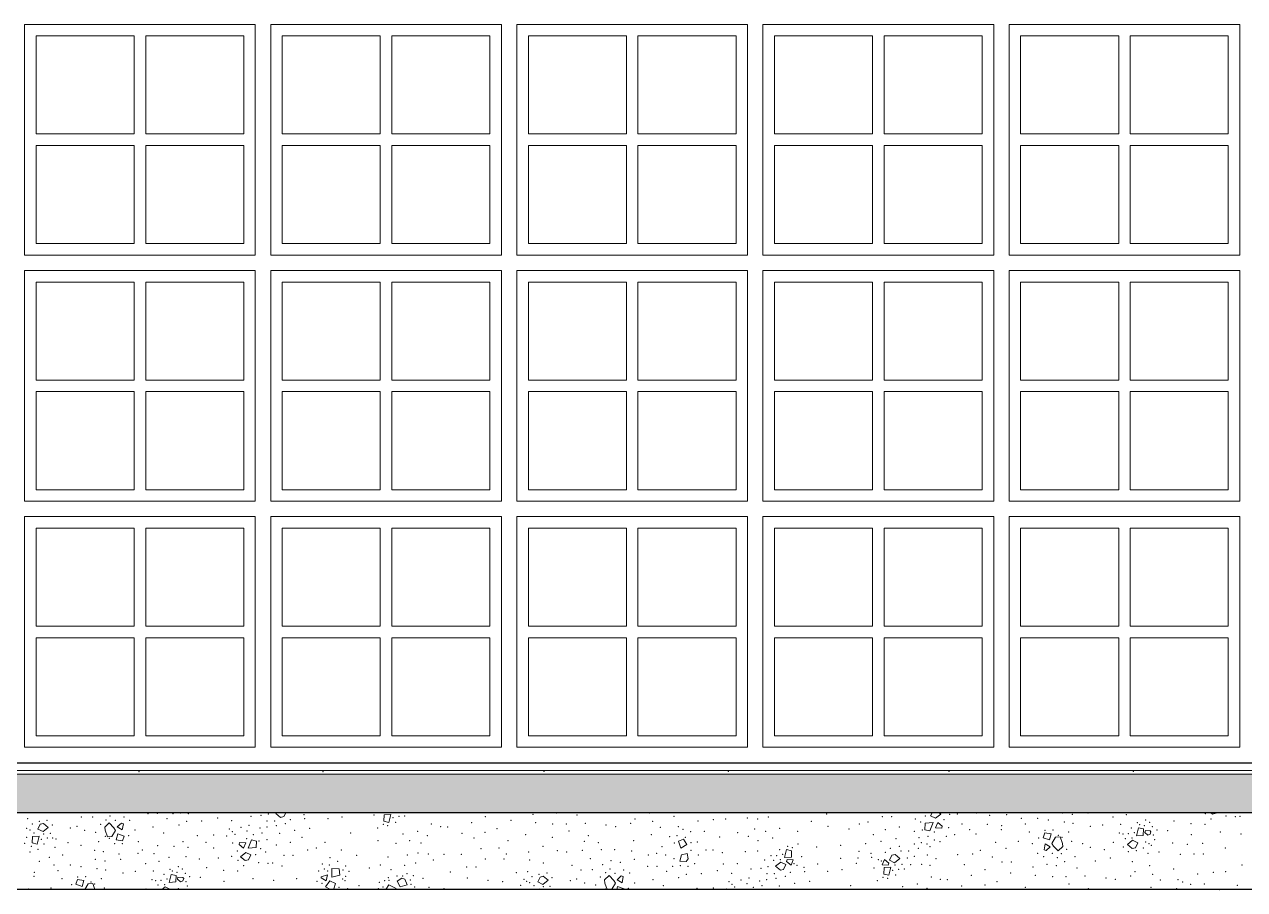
# Model space of a CAD drawing. Header units: metres. Extents: x -67.2 to -32.8, y -0.2 to 5.
# Drawn here: x -65.854 to -64.268, y -0.165 to 0.96 of the extents above; entities that cross this region are included whole.
import ezdxf

# ---------------------------------------------------------------- set-up
doc = ezdxf.new("R2010")
doc.units = ezdxf.units.M
doc.header["$MEASUREMENT"] = 0
for name, color, linetype, lineweight in [('Janelas Archicad_Caneta_No__3', 7, 'Continuous', 25), ('Janelas Archicad_Caneta_No__43', 44, 'Continuous', 0), ('LAJES.EST_Caneta_No__241', 7, 'Continuous', 13), ('LAJES.EST_Caneta_No__3', 7, 'Continuous', 25)]:
    doc.layers.add(name, color=color, linetype=linetype, lineweight=lineweight)
doc.layers.add('LAJES.EST', color=7, linetype='Continuous')
doc.layers.add('LAJES.EST_Caneta_No__95', color=7, linetype='Continuous', lineweight=0, true_color=0xaeaeae)
doc.layers.add('LAJES.EST_Caneta_No__97', color=7, linetype='Continuous', lineweight=5, true_color=0x6b6b6b)

# ---------------------------------------------------------------- blocks, each defined once
blk = doc.blocks.new('*X1')
at = {"layer": 'LAJES.EST_Caneta_No__241', "color": 7, "linetype": 'Continuous', "lineweight": 13}
for p, q in [((-65.8335, -0.0801), (-65.8294, -0.0791)), ((-65.8294, -0.0791), (-65.8231, -0.0841)), ((-65.7497, -0.0837), (-65.7439, -0.0782)), ((-65.7439, -0.0782), (-65.7378, -0.0845)), ((-65.7336, -0.0836), (-65.728, -0.0785)), ((-65.728, -0.0785), (-65.7255, -0.0795)), ((-65.526, -0.065), (-65.5274, -0.0662)), ((-65.5211, -0.0712), (-65.5274, -0.0662)), ((-65.517, -0.0701), (-65.5211, -0.0712)), ((-65.5145, -0.065), (-65.517, -0.0701)), ((-65.3867, -0.0762), (-65.3864, -0.0678)), ((-65.3867, -0.0762), (-65.3802, -0.0776)), ((-65.3864, -0.0678), (-65.3777, -0.0673)), ((-65.3777, -0.0673), (-65.3802, -0.0776)), ((-64.6836, -0.0871), (-64.6833, -0.0787)), ((-64.6833, -0.0787), (-64.6728, -0.0778)), ((-64.6728, -0.0778), (-64.6771, -0.0885)), ((-64.6762, -0.0691), (-64.6742, -0.065)), ((-64.6695, -0.0723), (-64.6762, -0.0691)), ((-64.6696, -0.0847), (-64.6667, -0.0777)), ((-64.6695, -0.0723), (-64.6627, -0.0667)), ((-64.6667, -0.0777), (-64.6609, -0.0825)), ((-64.6649, -0.065), (-64.6627, -0.0667)), ((-64.3094, -0.0667), (-64.3116, -0.065)), ((-64.3053, -0.0657), (-64.3094, -0.0667)), ((-64.305, -0.065), (-64.3053, -0.0657)), ((-65.8366, -0.0865), (-65.8335, -0.0801)), ((-65.8299, -0.0896), (-65.8366, -0.0865)), ((-65.8299, -0.0896), (-65.8231, -0.0841)), ((-65.7493, -0.0879), (-65.7497, -0.0837)), ((-65.7493, -0.0879), (-65.7463, -0.0963)), ((-65.7403, -0.0959), (-65.7357, -0.088)), ((-65.7378, -0.0845), (-65.7357, -0.088)), ((-65.7348, -0.1001), (-65.7327, -0.0925)), ((-65.727, -0.0874), (-65.7336, -0.0836)), ((-65.7327, -0.0925), (-65.7243, -0.0954)), ((-65.7255, -0.0795), (-65.727, -0.0874)), ((-64.6836, -0.0871), (-64.6771, -0.0885)), ((-64.6616, -0.0851), (-64.6696, -0.0847)), ((-64.6609, -0.0825), (-64.6616, -0.0851)), ((-64.5275, -0.0912), (-64.5298, -0.0975)), ((-64.5275, -0.0912), (-64.5193, -0.0927)), ((-64.5193, -0.0927), (-64.5213, -0.1004)), ((-64.4085, -0.095), (-64.4059, -0.0847)), ((-64.3998, -0.0945), (-64.4085, -0.095)), ((-64.3994, -0.0861), (-64.4059, -0.0847)), ((-64.3994, -0.0861), (-64.3998, -0.0945)), ((-64.3976, -0.0908), (-64.3969, -0.0882)), ((-64.3935, -0.0941), (-64.3976, -0.0908)), ((-64.3969, -0.0882), (-64.3906, -0.0885)), ((-64.3935, -0.0941), (-64.3908, -0.0931)), ((-64.3896, -0.09), (-64.3908, -0.0931)), ((-64.3896, -0.09), (-64.3906, -0.0885)), ((-65.844, -0.1044), (-65.8436, -0.0961)), ((-65.844, -0.1044), (-65.8375, -0.1059)), ((-65.8436, -0.0961), (-65.8349, -0.0956)), ((-65.8349, -0.0956), (-65.8375, -0.1059)), ((-65.7463, -0.0963), (-65.7403, -0.0959)), ((-65.7266, -0.1016), (-65.7348, -0.1001)), ((-65.7266, -0.1016), (-65.7243, -0.0954)), ((-65.5751, -0.1065), (-65.5744, -0.1039)), ((-65.5693, -0.1113), (-65.5751, -0.1065)), ((-65.5744, -0.1039), (-65.5665, -0.1043)), ((-65.5665, -0.1043), (-65.5693, -0.1113)), ((-65.5632, -0.1112), (-65.5589, -0.1005)), ((-65.5528, -0.1103), (-65.5632, -0.1112)), ((-65.5524, -0.1019), (-65.5589, -0.1005)), ((-65.5524, -0.1019), (-65.5528, -0.1103)), ((-64.9975, -0.0994), (-65.0036, -0.1022)), ((-65.0008, -0.1111), (-65.0036, -0.1022)), ((-64.9928, -0.1062), (-65.0008, -0.1111)), ((-64.9975, -0.0994), (-64.9928, -0.1062)), ((-64.5213, -0.1004), (-64.5298, -0.0975)), ((-64.5285, -0.1133), (-64.5271, -0.1055)), ((-64.5271, -0.1055), (-64.5205, -0.1092)), ((-64.5205, -0.1092), (-64.526, -0.1143)), ((-64.5138, -0.0969), (-64.5184, -0.1049)), ((-64.5162, -0.1084), (-64.5184, -0.1049)), ((-64.5101, -0.1147), (-64.5162, -0.1084)), ((-64.5078, -0.0965), (-64.5138, -0.0969)), ((-64.5043, -0.1091), (-64.5101, -0.1147)), ((-64.5048, -0.1049), (-64.5078, -0.0965)), ((-64.5048, -0.1049), (-64.5043, -0.1091)), ((-64.4135, -0.1009), (-64.4203, -0.1065)), ((-64.414, -0.1115), (-64.4203, -0.1065)), ((-64.4099, -0.1105), (-64.414, -0.1115)), ((-64.4135, -0.1009), (-64.4068, -0.1041)), ((-64.4068, -0.1041), (-64.4099, -0.1105)), ((-65.5665, -0.1167), (-65.5733, -0.1223)), ((-65.567, -0.1273), (-65.5733, -0.1223)), ((-65.5629, -0.1263), (-65.567, -0.1273)), ((-65.5665, -0.1167), (-65.5598, -0.1199)), ((-65.5598, -0.1199), (-65.5629, -0.1263)), ((-64.9998, -0.1197), (-65.0019, -0.1282)), ((-64.9998, -0.1197), (-64.9926, -0.1182)), ((-64.9912, -0.1251), (-64.9938, -0.1284)), ((-64.9926, -0.1182), (-64.9912, -0.1251)), ((-64.8658, -0.1233), (-64.8632, -0.113)), ((-64.8571, -0.1227), (-64.8658, -0.1233)), ((-64.8567, -0.1144), (-64.8632, -0.113)), ((-64.8632, -0.1286), (-64.8625, -0.1259)), ((-64.8625, -0.1259), (-64.8546, -0.1263)), ((-64.8546, -0.1263), (-64.8574, -0.1333)), ((-64.8567, -0.1144), (-64.8571, -0.1227)), ((-64.739, -0.1329), (-64.7362, -0.1258)), ((-64.7362, -0.1258), (-64.7304, -0.1306)), ((-64.7295, -0.1268), (-64.7264, -0.1204)), ((-64.7228, -0.13), (-64.7295, -0.1268)), ((-64.7264, -0.1204), (-64.7223, -0.1194)), ((-64.7228, -0.13), (-64.716, -0.1244)), ((-64.7223, -0.1194), (-64.716, -0.1244)), ((-64.526, -0.1143), (-64.5285, -0.1133)), ((-65.4543, -0.149), (-65.4547, -0.1376)), ((-65.4451, -0.1381), (-65.4547, -0.1376)), ((-65.4451, -0.1381), (-65.4442, -0.1464)), ((-64.9938, -0.1284), (-65.0019, -0.1282)), ((-64.8708, -0.1292), (-64.8776, -0.1347)), ((-64.8713, -0.1398), (-64.8776, -0.1347)), ((-64.8672, -0.1387), (-64.8713, -0.1398)), ((-64.8708, -0.1292), (-64.8641, -0.1324)), ((-64.8641, -0.1324), (-64.8672, -0.1387)), ((-64.8574, -0.1333), (-64.8632, -0.1286)), ((-64.7311, -0.1332), (-64.739, -0.1329)), ((-64.7369, -0.1448), (-64.7365, -0.1364)), ((-64.7365, -0.1364), (-64.7278, -0.1359)), ((-64.7304, -0.1306), (-64.7311, -0.1332)), ((-64.7278, -0.1359), (-64.7304, -0.1462)), ((-65.7851, -0.1518), (-65.7873, -0.1581)), ((-65.7789, -0.1609), (-65.7873, -0.1581)), ((-65.7851, -0.1518), (-65.7769, -0.1533)), ((-65.7769, -0.1533), (-65.7789, -0.1609)), ((-65.7713, -0.1575), (-65.7757, -0.165)), ((-65.7653, -0.1571), (-65.7713, -0.1575)), ((-65.7625, -0.165), (-65.7653, -0.1571)), ((-65.6661, -0.1556), (-65.6635, -0.1453)), ((-65.6574, -0.1551), (-65.6661, -0.1556)), ((-65.657, -0.1467), (-65.6635, -0.1453)), ((-65.657, -0.1467), (-65.6574, -0.1551)), ((-65.6552, -0.1514), (-65.6545, -0.1488)), ((-65.6511, -0.1547), (-65.6552, -0.1514)), ((-65.6545, -0.1488), (-65.6482, -0.1491)), ((-65.6511, -0.1547), (-65.6484, -0.1537)), ((-65.6471, -0.1506), (-65.6484, -0.1537)), ((-65.6471, -0.1506), (-65.6482, -0.1491)), ((-65.4684, -0.1496), (-65.4682, -0.1483)), ((-65.4619, -0.1534), (-65.4684, -0.1496)), ((-65.4682, -0.1483), (-65.4602, -0.146)), ((-65.4572, -0.1536), (-65.4626, -0.1615)), ((-65.4602, -0.146), (-65.4619, -0.1534)), ((-65.4572, -0.1536), (-65.4496, -0.157)), ((-65.4442, -0.1464), (-65.4543, -0.149)), ((-65.4496, -0.157), (-65.4517, -0.1638)), ((-65.3695, -0.1542), (-65.3636, -0.1502)), ((-65.3657, -0.1616), (-65.3695, -0.1542)), ((-65.3636, -0.1502), (-65.3596, -0.1514)), ((-65.3596, -0.1514), (-65.3566, -0.1589)), ((-65.1868, -0.1551), (-65.1837, -0.1487)), ((-65.1801, -0.1582), (-65.1868, -0.1551)), ((-65.1837, -0.1487), (-65.1796, -0.1477)), ((-65.1801, -0.1582), (-65.1733, -0.1527)), ((-65.1796, -0.1477), (-65.1733, -0.1527)), ((-65.0999, -0.1523), (-65.0941, -0.1467)), ((-65.0995, -0.1565), (-65.0999, -0.1523)), ((-65.0995, -0.1565), (-65.0965, -0.1649)), ((-65.0941, -0.1467), (-65.088, -0.153)), ((-65.0905, -0.1645), (-65.0859, -0.1566)), ((-65.088, -0.153), (-65.0859, -0.1566)), ((-65.0837, -0.1522), (-65.0782, -0.1471)), ((-65.0772, -0.156), (-65.0837, -0.1522)), ((-65.0782, -0.1471), (-65.0757, -0.1481)), ((-65.0757, -0.1481), (-65.0772, -0.156)), ((-64.7369, -0.1448), (-64.7304, -0.1462)), ((-65.6711, -0.1615), (-65.6754, -0.165)), ((-65.6711, -0.1615), (-65.6644, -0.1647)), ((-65.6644, -0.1647), (-65.6646, -0.165)), ((-65.4564, -0.165), (-65.4626, -0.1615)), ((-65.4517, -0.1638), (-65.4544, -0.165)), ((-65.3842, -0.165), (-65.3804, -0.159)), ((-65.3804, -0.159), (-65.3709, -0.1634)), ((-65.3709, -0.1634), (-65.3721, -0.165)), ((-65.3657, -0.1616), (-65.3566, -0.1589)), ((-65.3626, -0.165), (-65.3623, -0.1648)), ((-65.3623, -0.1648), (-65.3622, -0.165)), ((-65.1938, -0.1647), (-65.1851, -0.1641)), ((-65.1938, -0.165), (-65.1938, -0.1647)), ((-65.1851, -0.1641), (-65.1853, -0.165)), ((-65.0965, -0.1649), (-65.0905, -0.1645)), ((-65.0839, -0.165), (-65.0829, -0.1611)), ((-65.0829, -0.1611), (-65.0745, -0.1639)), ((-65.0748, -0.165), (-65.0745, -0.1639))]:
    blk.add_line(p, q, dxfattribs=at)
for p in [(-65.8498, -0.0729), (-65.8348, -0.0764), (-65.8246, -0.075), (-65.7802, -0.0708), (-65.7656, -0.0706), (-65.7481, -0.0744), (-65.7427, -0.0694), (-65.7361, -0.0751), (-65.7249, -0.0707), (-65.7172, -0.0749), (-65.6936, -0.0661), (-65.6815, -0.066), (-65.6688, -0.0727), (-65.6612, -0.0662), (-65.6514, -0.0652), (-65.6433, -0.0764), (-65.6412, -0.0662), (-65.6239, -0.0757), (-65.6031, -0.0719), (-65.5846, -0.0753), (-65.5595, -0.0696), (-65.5464, -0.0686), (-65.5387, -0.0758), (-65.5371, -0.0667), (-65.529, -0.0756), (-65.5148, -0.0793), (-65.5083, -0.074), (-65.4906, -0.0674), (-65.4897, -0.0729), (-65.4596, -0.0728), (-65.4412, -0.0706), (-65.3996, -0.0682), (-65.375, -0.0715), (-65.3713, -0.0776), (-65.3672, -0.0699), (-65.36, -0.0695), (-65.2728, -0.0778), (-65.2551, -0.0703), (-65.2217, -0.075), (-65.1928, -0.0672), (-65.1896, -0.078), (-65.1625, -0.0653), (-65.1356, -0.0681), (-65.1251, -0.0789), (-65.0659, -0.0788), (-65.0602, -0.0732), (-65.0412, -0.0652), (-65.0372, -0.0764), (-65.0098, -0.0697), (-64.9785, -0.076), (-64.9584, -0.0741), (-64.9423, -0.0731), (-64.9144, -0.0717), (-64.901, -0.0732), (-64.8872, -0.0705), (-64.8313, -0.0762), (-64.811, -0.0668), (-64.7576, -0.0773), (-64.7386, -0.0701), (-64.7268, -0.0702), (-64.6958, -0.073), (-64.6888, -0.0772), (-64.6827, -0.0695), (-64.6586, -0.0741), (-64.6511, -0.0672), (-64.6412, -0.0666), (-64.6166, -0.0652), (-64.5994, -0.0686), (-64.5772, -0.0677), (-64.5579, -0.0722), (-64.5367, -0.0725), (-64.5229, -0.0744), (-64.5044, -0.0653), (-64.5024, -0.0773), (-64.492, -0.067), (-64.4911, -0.079), (-64.4714, -0.0652), (-64.439, -0.0707), (-64.4218, -0.0675), (-64.4072, -0.0779), (-64.3963, -0.0747), (-64.3912, -0.0776), (-64.3595, -0.0758), (-64.3189, -0.0663), (-64.3114, -0.0732), (-64.2919, -0.0695), (-64.2798, -0.0702), (-64.274, -0.0698), (-65.8511, -0.0855), (-65.8471, -0.0875), (-65.8439, -0.0795), (-65.8416, -0.0914), (-65.8293, -0.0927), (-65.8205, -0.092), (-65.818, -0.0809), (-65.7943, -0.0848), (-65.7858, -0.0826), (-65.7758, -0.0878), (-65.7614, -0.0904), (-65.7551, -0.0801), (-65.7187, -0.0947), (-65.7104, -0.0877), (-65.6868, -0.0836), (-65.6732, -0.0915), (-65.6534, -0.081), (-65.6294, -0.0948), (-65.6083, -0.0942), (-65.5878, -0.0861), (-65.584, -0.0896), (-65.5804, -0.0932), (-65.5725, -0.0839), (-65.5647, -0.0887), (-65.5621, -0.0813), (-65.5564, -0.0934), (-65.548, -0.0851), (-65.5451, -0.0914), (-65.5388, -0.0834), (-65.5268, -0.0818), (-65.5224, -0.0917), (-65.5028, -0.0881), (-65.4831, -0.0855), (-65.43, -0.0913), (-65.3949, -0.0847), (-65.3877, -0.0803), (-65.3817, -0.0819), (-65.3621, -0.0927), (-65.343, -0.0891), (-65.3305, -0.0947), (-65.3251, -0.0798), (-65.3131, -0.083), (-65.304, -0.0834), (-65.2854, -0.0919), (-65.2553, -0.0906), (-65.2396, -0.0859), (-65.2026, -0.0936), (-65.1672, -0.0797), (-65.1498, -0.0796), (-65.1461, -0.089), (-65.121, -0.095), (-65.0979, -0.0812), (-65.0857, -0.083), (-65.0393, -0.0936), (-65.0274, -0.0841), (-65.0058, -0.095), (-65.0041, -0.0833), (-64.998, -0.0865), (-64.9879, -0.0895), (-64.9702, -0.0893), (-64.9269, -0.0909), (-64.9049, -0.0862), (-64.8903, -0.0893), (-64.8725, -0.0855), (-64.8489, -0.0891), (-64.8094, -0.0827), (-64.7821, -0.0863), (-64.7688, -0.0797), (-64.7503, -0.0936), (-64.735, -0.0872), (-64.7169, -0.0837), (-64.6972, -0.0891), (-64.687, -0.0874), (-64.671, -0.0901), (-64.6527, -0.0846), (-64.6448, -0.0935), (-64.6351, -0.0796), (-64.6254, -0.0869), (-64.6169, -0.0926), (-64.6021, -0.0803), (-64.5839, -0.0871), (-64.5838, -0.0818), (-64.5531, -0.0796), (-64.5479, -0.0903), (-64.5274, -0.0878), (-64.517, -0.0874), (-64.5101, -0.0945), (-64.4964, -0.0903), (-64.4686, -0.0826), (-64.4522, -0.0809), (-64.4305, -0.0913), (-64.4288, -0.0803), (-64.4261, -0.0928), (-64.4189, -0.0924), (-64.4149, -0.0847), (-64.4111, -0.0908), (-64.4044, -0.0804), (-64.3984, -0.082), (-64.3876, -0.0833), (-64.3865, -0.0941), (-64.3818, -0.0874), (-64.3677, -0.0883), (-64.3374, -0.0793), (-64.3373, -0.0936), (-64.3192, -0.0802), (-64.2994, -0.09), (-64.2726, -0.0925), (-65.8537, -0.1048), (-65.8514, -0.097), (-65.845, -0.1086), (-65.8323, -0.0998), (-65.8285, -0.1059), (-65.8245, -0.0981), (-65.8173, -0.0978), (-65.8146, -0.1102), (-65.8129, -0.0993), (-65.7977, -0.1038), (-65.7805, -0.1074), (-65.7576, -0.1026), (-65.7489, -0.0959), (-65.7439, -0.0984), (-65.737, -0.1054), (-65.7267, -0.1051), (-65.7061, -0.1025), (-65.6808, -0.108), (-65.6596, -0.1087), (-65.6478, -0.1025), (-65.6413, -0.1102), (-65.618, -0.1037), (-65.6083, -0.1109), (-65.5913, -0.0955), (-65.5833, -0.1044), (-65.565, -0.0989), (-65.549, -0.1016), (-65.5388, -0.0999), (-65.5265, -0.1069), (-65.5085, -0.1034), (-65.4931, -0.097), (-65.4746, -0.1109), (-65.4633, -0.1036), (-65.3945, -0.1015), (-65.3709, -0.105), (-65.3531, -0.1013), (-65.3385, -0.1043), (-65.2697, -0.0981), (-65.2373, -0.111), (-65.2254, -0.1015), (-65.18, -0.1086), (-65.168, -0.0969), (-65.1261, -0.1024), (-65.1079, -0.1038), (-65.0621, -0.1015), (-65.0251, -0.1092), (-65.0153, -0.0962), (-65.0094, -0.1045), (-64.995, -0.097), (-64.9874, -0.1041), (-64.9793, -0.1032), (-64.9502, -0.0964), (-64.913, -0.0959), (-64.9005, -0.1015), (-64.8813, -0.0979), (-64.8617, -0.1087), (-64.8557, -0.1103), (-64.8485, -0.1059), (-64.8241, -0.1098), (-64.793, -0.1074), (-64.7603, -0.1051), (-64.7406, -0.1024), (-64.721, -0.0989), (-64.7166, -0.1087), (-64.6972, -0.1056), (-64.691, -0.0976), (-64.688, -0.1039), (-64.6807, -0.1055), (-64.6796, -0.0956), (-64.6769, -0.109), (-64.6713, -0.1003), (-64.6637, -0.1025), (-64.6557, -0.0958), (-64.5915, -0.1036), (-64.5619, -0.1022), (-64.5436, -0.1052), (-64.5354, -0.0981), (-64.5052, -0.097), (-64.4926, -0.1024), (-64.4783, -0.1051), (-64.4682, -0.1102), (-64.4385, -0.1035), (-64.4254, -0.1097), (-64.4229, -0.0986), (-64.4141, -0.0979), (-64.3963, -0.1031), (-64.3923, -0.1051), (-64.3889, -0.1076), (-64.3847, -0.0999), (-64.3614, -0.1045), (-64.3421, -0.1062), (-64.3222, -0.1047), (-64.2928, -0.1108), (-65.8471, -0.1159), (-65.8363, -0.1127), (-65.8216, -0.1231), (-65.8045, -0.1198), (-65.7629, -0.1139), (-65.762, -0.1258), (-65.7516, -0.1155), (-65.7311, -0.1185), (-65.729, -0.1258), (-65.7067, -0.118), (-65.7009, -0.1133), (-65.6855, -0.1184), (-65.6663, -0.1229), (-65.6441, -0.122), (-65.6268, -0.1253), (-65.6022, -0.1239), (-65.5849, -0.1218), (-65.5774, -0.1149), (-65.5533, -0.1195), (-65.5472, -0.1118), (-65.5403, -0.116), (-65.5166, -0.1204), (-65.5048, -0.1204), (-65.4858, -0.1133), (-65.4569, -0.1234), (-65.4423, -0.1136), (-65.4221, -0.1205), (-65.3815, -0.1225), (-65.3563, -0.12), (-65.3424, -0.1174), (-65.329, -0.1188), (-65.3225, -0.1263), (-65.3085, -0.1191), (-65.2862, -0.1191), (-65.2606, -0.1118), (-65.2549, -0.1254), (-65.2305, -0.1254), (-65.2275, -0.1187), (-65.1988, -0.1163), (-65.1975, -0.1265), (-65.1613, -0.1143), (-65.1491, -0.1162), (-65.1289, -0.1139), (-65.1185, -0.1247), (-65.1043, -0.1132), (-65.0868, -0.1131), (-65.0645, -0.1149), (-65.0612, -0.1256), (-65.043, -0.1201), (-65.0324, -0.1177), (-65.0206, -0.12), (-65.0096, -0.1248), (-64.9876, -0.1139), (-64.9781, -0.12), (-64.968, -0.1133), (-64.959, -0.1136), (-64.947, -0.1169), (-64.917, -0.1158), (-64.9009, -0.115), (-64.8918, -0.1265), (-64.8834, -0.121), (-64.8802, -0.1268), (-64.8762, -0.1207), (-64.8722, -0.1129), (-64.8714, -0.1262), (-64.8684, -0.1191), (-64.8438, -0.1223), (-64.7928, -0.1245), (-64.7706, -0.1241), (-64.7691, -0.1152), (-64.7537, -0.1177), (-64.7528, -0.1231), (-64.744, -0.1259), (-64.7351, -0.1165), (-64.7286, -0.1113), (-64.7144, -0.115), (-64.7063, -0.1239), (-64.7047, -0.1147), (-64.697, -0.1219), (-64.6922, -0.1112), (-64.6801, -0.1198), (-64.669, -0.1247), (-64.6408, -0.1194), (-64.6214, -0.1187), (-64.6113, -0.114), (-64.5959, -0.1224), (-64.5779, -0.1115), (-64.5368, -0.1179), (-64.5292, -0.1222), (-64.518, -0.1177), (-64.5113, -0.1235), (-64.506, -0.1184), (-64.499, -0.1127), (-64.4884, -0.1222), (-64.4501, -0.1129), (-64.4426, -0.1241), (-64.4189, -0.1156), (-64.4086, -0.1142), (-64.3995, -0.1111), (-64.3936, -0.1177), (-64.379, -0.116), (-64.3512, -0.1192), (-64.3335, -0.1189), (-64.3215, -0.1188), (-65.8414, -0.1424), (-65.8347, -0.1283), (-65.8155, -0.1328), (-65.8107, -0.1402), (-65.7943, -0.1331), (-65.7805, -0.135), (-65.76, -0.1379), (-65.7496, -0.1276), (-65.7487, -0.1396), (-65.7098, -0.1414), (-65.6965, -0.1313), (-65.6864, -0.1409), (-65.6794, -0.1281), (-65.6647, -0.1385), (-65.662, -0.141), (-65.656, -0.1426), (-65.6539, -0.1352), (-65.6488, -0.1382), (-65.6171, -0.1364), (-65.595, -0.1399), (-65.5768, -0.1408), (-65.5765, -0.1269), (-65.5689, -0.1338), (-65.5494, -0.1301), (-65.5373, -0.1308), (-65.5316, -0.1304), (-65.5194, -0.1344), (-65.4718, -0.1409), (-65.4667, -0.1319), (-65.4642, -0.1384), (-65.4597, -0.141), (-65.4577, -0.1329), (-65.4469, -0.1284), (-65.4401, -0.1395), (-65.4367, -0.1341), (-65.4323, -0.1413), (-65.4058, -0.1367), (-65.3913, -0.1328), (-65.3775, -0.1389), (-65.3596, -0.1336), (-65.3454, -0.1306), (-65.3004, -0.1423), (-65.2791, -0.1358), (-65.2671, -0.1357), (-65.2, -0.1415), (-65.1796, -0.1304), (-65.1422, -0.1334), (-65.1304, -0.1394), (-65.1158, -0.1392), (-65.1026, -0.1327), (-65.0929, -0.138), (-65.0915, -0.1275), (-65.0793, -0.1294), (-65.075, -0.1393), (-65.0438, -0.1346), (-65.0317, -0.1346), (-65.019, -0.1413), (-65.0114, -0.1348), (-65.0016, -0.1338), (-64.9914, -0.1348), (-64.9827, -0.1313), (-64.9533, -0.1405), (-64.9454, -0.1318), (-64.9274, -0.1314), (-64.9097, -0.1382), (-64.8966, -0.1372), (-64.8873, -0.1353), (-64.8585, -0.1426), (-64.8536, -0.1313), (-64.8496, -0.1333), (-64.8408, -0.136), (-64.8399, -0.1415), (-64.8229, -0.1318), (-64.8098, -0.1414), (-64.7914, -0.1392), (-64.7726, -0.1309), (-64.7498, -0.1368), (-64.74, -0.1278), (-64.7252, -0.1401), (-64.7222, -0.133), (-64.7174, -0.1385), (-64.7134, -0.1323), (-64.7102, -0.1381), (-64.7018, -0.1327), (-64.6875, -0.1323), (-64.6769, -0.1334), (-64.6322, -0.1324), (-64.6053, -0.1389), (-64.5832, -0.1291), (-64.5711, -0.129), (-64.543, -0.1358), (-64.5249, -0.132), (-64.5127, -0.1339), (-64.5017, -0.1287), (-64.4857, -0.1367), (-64.462, -0.128), (-64.414, -0.1288), (-64.4104, -0.1417), (-64.3914, -0.1338), (-64.36, -0.1383), (-64.3085, -0.1427), (-64.2925, -0.1417), (-64.2711, -0.1328), (-65.8415, -0.1477), (-65.8055, -0.1509), (-65.785, -0.1484), (-65.7746, -0.148), (-65.7677, -0.155), (-65.7627, -0.1576), (-65.754, -0.1508), (-65.7261, -0.1432), (-65.6881, -0.1519), (-65.6837, -0.1534), (-65.6765, -0.153), (-65.6725, -0.1453), (-65.6717, -0.1585), (-65.6687, -0.1514), (-65.6451, -0.1439), (-65.6441, -0.1547), (-65.6394, -0.148), (-65.6253, -0.1489), (-65.5948, -0.1542), (-65.557, -0.1506), (-65.5302, -0.153), (-65.5003, -0.1508), (-65.4738, -0.1541), (-65.4673, -0.1568), (-65.4405, -0.1514), (-65.4375, -0.1534), (-65.4364, -0.1476), (-65.3929, -0.1555), (-65.3857, -0.1532), (-65.3812, -0.1494), (-65.3801, -0.1528), (-65.3699, -0.1474), (-65.3622, -0.1473), (-65.3567, -0.1442), (-65.3525, -0.1526), (-65.3517, -0.1581), (-65.3485, -0.1469), (-65.336, -0.1503), (-65.2784, -0.1499), (-65.2515, -0.153), (-65.2322, -0.1547), (-65.2146, -0.1431), (-65.2047, -0.1516), (-65.2013, -0.1541), (-65.1973, -0.1561), (-65.1941, -0.1481), (-65.185, -0.145), (-65.1747, -0.1436), (-65.1682, -0.1495), (-65.1445, -0.1534), (-65.136, -0.1512), (-65.126, -0.1564), (-65.1053, -0.1487), (-65.0983, -0.143), (-65.0863, -0.1437), (-65.0674, -0.1435), (-65.0606, -0.1563), (-65.037, -0.1522), (-65.0036, -0.1496), (-64.9935, -0.145), (-64.9741, -0.1443), (-64.938, -0.1547), (-64.9348, -0.1439), (-64.9342, -0.1582), (-64.9227, -0.1525), (-64.9149, -0.1573), (-64.9123, -0.1499), (-64.8982, -0.1537), (-64.889, -0.152), (-64.8889, -0.1444), (-64.8792, -0.1442), (-64.877, -0.1504), (-64.865, -0.1479), (-64.853, -0.1567), (-64.8333, -0.1541), (-64.7451, -0.1533), (-64.7379, -0.1489), (-64.7319, -0.1505), (-64.7214, -0.1462), (-64.6931, -0.1577), (-64.6752, -0.1484), (-64.6632, -0.1516), (-64.6542, -0.152), (-64.6229, -0.1464), (-64.5898, -0.1545), (-64.5719, -0.1436), (-64.5398, -0.1466), (-64.5174, -0.1483), (-64.4999, -0.1482), (-64.4963, -0.1576), (-64.4753, -0.1475), (-64.4481, -0.1498), (-64.4359, -0.1516), (-64.4161, -0.1474), (-64.3874, -0.145), (-64.3775, -0.1527), (-64.3543, -0.1519), (-64.3482, -0.1551), (-64.338, -0.1581), (-64.3287, -0.1446), (-64.3204, -0.1579), (-65.8491, -0.1641), (-65.8195, -0.1628), (-65.7929, -0.1587), (-65.7502, -0.163), (-65.6961, -0.1641), (-65.6805, -0.1592), (-65.6539, -0.1637), (-65.6422, -0.1605), (-65.4974, -0.1647), (-65.445, -0.1621), (-65.4337, -0.1639), (-65.4193, -0.1599), (-65.394, -0.1639), (-65.3879, -0.1618), (-65.347, -0.1616), (-65.328, -0.1622), (-65.3085, -0.1638), (-65.2089, -0.1593), (-65.1917, -0.16), (-65.1795, -0.1612), (-65.1707, -0.1606), (-65.1116, -0.159), (-65.0991, -0.1644), (-65.0689, -0.1633), (-65.0234, -0.1601), (-64.9796, -0.1634), (-64.9585, -0.1628), (-64.9415, -0.1641), (-64.9306, -0.1618), (-64.9066, -0.162), (-64.8953, -0.16), (-64.8726, -0.1603), (-64.7802, -0.1599), (-64.7123, -0.1613), (-64.6806, -0.1633), (-64.6355, -0.1605), (-64.6055, -0.1592), (-64.5528, -0.1622), (-64.4712, -0.1636), (-64.3895, -0.1622), (-64.3655, -0.1648), (-64.356, -0.1636), (-64.3004, -0.165), (-64.2771, -0.1595)]:
    blk.add_point(p, dxfattribs=at)

msp = doc.modelspace()

# ---------------------------------------------------------------- hatches: boundary and pattern name
at = {"layer": 'LAJES.EST_Caneta_No__95', "linetype": 'Continuous', "lineweight": 0, "true_color": 0xaeaeae}
msp.add_hatch(color=253, dxfattribs=at).paths.add_polyline_path([(-67.1581, -0.065), (-56.1851, -0.065), (-56.1851, -0.015), (-67.1581, -0.015)])

# ---------------------------------------------------------------- linework, layer by layer
at = {"layer": 'Janelas Archicad_Caneta_No__3', "color": 7, "linetype": 'Continuous', "lineweight": 25}
msp.add_line((-66.514, 0), (-56.574, 0), dxfattribs=at)
at = {"layer": 'Janelas Archicad_Caneta_No__43', "color": 44, "linetype": 'Continuous', "lineweight": 0}
for p, q in [((-65.554, 0.96), (-65.854, 0.96)), ((-65.854, 0.96), (-65.854, 0.66)), ((-65.554, 0.66), (-65.554, 0.96)), ((-65.234, 0.96), (-65.534, 0.96)), ((-65.534, 0.96), (-65.534, 0.66)), ((-65.234, 0.66), (-65.234, 0.96)), ((-64.914, 0.96), (-65.214, 0.96)), ((-65.214, 0.96), (-65.214, 0.66)), ((-64.914, 0.66), (-64.914, 0.96)), ((-64.594, 0.96), (-64.894, 0.96)), ((-64.894, 0.96), (-64.894, 0.66)), ((-64.594, 0.66), (-64.594, 0.96)), ((-64.274, 0.96), (-64.574, 0.96)), ((-64.574, 0.96), (-64.574, 0.66)), ((-64.274, 0.66), (-64.274, 0.96)), ((-65.839, 0.8175), (-65.839, 0.945)), ((-65.839, 0.945), (-65.7115, 0.945)), ((-65.7115, 0.945), (-65.7115, 0.8175)), ((-65.6965, 0.8175), (-65.6965, 0.945)), ((-65.6965, 0.945), (-65.569, 0.945)), ((-65.569, 0.945), (-65.569, 0.8175)), ((-65.519, 0.8175), (-65.519, 0.945)), ((-65.519, 0.945), (-65.3915, 0.945)), ((-65.3915, 0.945), (-65.3915, 0.8175)), ((-65.3765, 0.8175), (-65.3765, 0.945)), ((-65.3765, 0.945), (-65.249, 0.945)), ((-65.249, 0.945), (-65.249, 0.8175)), ((-65.199, 0.8175), (-65.199, 0.945)), ((-65.199, 0.945), (-65.0715, 0.945)), ((-65.0715, 0.945), (-65.0715, 0.8175)), ((-65.0565, 0.8175), (-65.0565, 0.945)), ((-65.0565, 0.945), (-64.929, 0.945)), ((-64.929, 0.945), (-64.929, 0.8175)), ((-64.879, 0.8175), (-64.879, 0.945)), ((-64.879, 0.945), (-64.7515, 0.945)), ((-64.7515, 0.945), (-64.7515, 0.8175)), ((-64.7365, 0.8175), (-64.7365, 0.945)), ((-64.7365, 0.945), (-64.609, 0.945)), ((-64.609, 0.945), (-64.609, 0.8175)), ((-64.559, 0.8175), (-64.559, 0.945)), ((-64.559, 0.945), (-64.4315, 0.945)), ((-64.4315, 0.945), (-64.4315, 0.8175)), ((-64.4165, 0.8175), (-64.4165, 0.945)), ((-64.4165, 0.945), (-64.289, 0.945)), ((-64.289, 0.945), (-64.289, 0.8175)), ((-65.7115, 0.8175), (-65.839, 0.8175)), ((-65.569, 0.8175), (-65.6965, 0.8175)), ((-65.3915, 0.8175), (-65.519, 0.8175)), ((-65.249, 0.8175), (-65.3765, 0.8175)), ((-65.0715, 0.8175), (-65.199, 0.8175)), ((-64.929, 0.8175), (-65.0565, 0.8175)), ((-64.7515, 0.8175), (-64.879, 0.8175)), ((-64.609, 0.8175), (-64.7365, 0.8175)), ((-64.4315, 0.8175), (-64.559, 0.8175)), ((-64.289, 0.8175), (-64.4165, 0.8175)), ((-65.839, 0.675), (-65.839, 0.8025)), ((-65.839, 0.8025), (-65.7115, 0.8025)), ((-65.7115, 0.8025), (-65.7115, 0.675)), ((-65.6965, 0.675), (-65.6965, 0.8025)), ((-65.6965, 0.8025), (-65.569, 0.8025)), ((-65.569, 0.8025), (-65.569, 0.675)), ((-65.519, 0.675), (-65.519, 0.8025)), ((-65.519, 0.8025), (-65.3915, 0.8025)), ((-65.3915, 0.8025), (-65.3915, 0.675)), ((-65.3765, 0.675), (-65.3765, 0.8025)), ((-65.3765, 0.8025), (-65.249, 0.8025)), ((-65.249, 0.8025), (-65.249, 0.675)), ((-65.199, 0.675), (-65.199, 0.8025)), ((-65.199, 0.8025), (-65.0715, 0.8025)), ((-65.0715, 0.8025), (-65.0715, 0.675)), ((-65.0565, 0.675), (-65.0565, 0.8025)), ((-65.0565, 0.8025), (-64.929, 0.8025)), ((-64.929, 0.8025), (-64.929, 0.675)), ((-64.879, 0.675), (-64.879, 0.8025)), ((-64.879, 0.8025), (-64.7515, 0.8025)), ((-64.7515, 0.8025), (-64.7515, 0.675)), ((-64.7365, 0.675), (-64.7365, 0.8025)), ((-64.7365, 0.8025), (-64.609, 0.8025)), ((-64.609, 0.8025), (-64.609, 0.675)), ((-64.559, 0.675), (-64.559, 0.8025)), ((-64.559, 0.8025), (-64.4315, 0.8025)), ((-64.4315, 0.8025), (-64.4315, 0.675)), ((-64.4165, 0.675), (-64.4165, 0.8025)), ((-64.4165, 0.8025), (-64.289, 0.8025)), ((-64.289, 0.8025), (-64.289, 0.675)), ((-65.7115, 0.675), (-65.839, 0.675)), ((-65.569, 0.675), (-65.6965, 0.675)), ((-65.3915, 0.675), (-65.519, 0.675)), ((-65.249, 0.675), (-65.3765, 0.675)), ((-65.0715, 0.675), (-65.199, 0.675)), ((-64.929, 0.675), (-65.0565, 0.675)), ((-64.7515, 0.675), (-64.879, 0.675)), ((-64.609, 0.675), (-64.7365, 0.675)), ((-64.4315, 0.675), (-64.559, 0.675)), ((-64.289, 0.675), (-64.4165, 0.675)), ((-65.854, 0.66), (-65.554, 0.66)), ((-65.534, 0.66), (-65.234, 0.66)), ((-65.214, 0.66), (-64.914, 0.66)), ((-64.894, 0.66), (-64.594, 0.66)), ((-64.574, 0.66), (-64.274, 0.66)), ((-65.554, 0.64), (-65.854, 0.64)), ((-65.854, 0.64), (-65.854, 0.34)), ((-65.554, 0.34), (-65.554, 0.64)), ((-65.234, 0.64), (-65.534, 0.64)), ((-65.534, 0.64), (-65.534, 0.34)), ((-65.234, 0.34), (-65.234, 0.64)), ((-64.914, 0.64), (-65.214, 0.64)), ((-65.214, 0.64), (-65.214, 0.34)), ((-64.914, 0.34), (-64.914, 0.64)), ((-64.594, 0.64), (-64.894, 0.64)), ((-64.894, 0.64), (-64.894, 0.34)), ((-64.594, 0.34), (-64.594, 0.64)), ((-64.274, 0.64), (-64.574, 0.64)), ((-64.574, 0.64), (-64.574, 0.34)), ((-64.274, 0.34), (-64.274, 0.64)), ((-65.839, 0.4975), (-65.839, 0.625)), ((-65.839, 0.625), (-65.7115, 0.625)), ((-65.7115, 0.625), (-65.7115, 0.4975)), ((-65.6965, 0.4975), (-65.6965, 0.625)), ((-65.6965, 0.625), (-65.569, 0.625)), ((-65.569, 0.625), (-65.569, 0.4975)), ((-65.519, 0.4975), (-65.519, 0.625)), ((-65.519, 0.625), (-65.3915, 0.625)), ((-65.3915, 0.625), (-65.3915, 0.4975)), ((-65.3765, 0.4975), (-65.3765, 0.625)), ((-65.3765, 0.625), (-65.249, 0.625)), ((-65.249, 0.625), (-65.249, 0.4975)), ((-65.199, 0.4975), (-65.199, 0.625)), ((-65.199, 0.625), (-65.0715, 0.625)), ((-65.0715, 0.625), (-65.0715, 0.4975)), ((-65.0565, 0.4975), (-65.0565, 0.625)), ((-65.0565, 0.625), (-64.929, 0.625)), ((-64.929, 0.625), (-64.929, 0.4975)), ((-64.879, 0.4975), (-64.879, 0.625)), ((-64.879, 0.625), (-64.7515, 0.625)), ((-64.7515, 0.625), (-64.7515, 0.4975)), ((-64.7365, 0.4975), (-64.7365, 0.625)), ((-64.7365, 0.625), (-64.609, 0.625)), ((-64.609, 0.625), (-64.609, 0.4975)), ((-64.559, 0.4975), (-64.559, 0.625)), ((-64.559, 0.625), (-64.4315, 0.625)), ((-64.4315, 0.625), (-64.4315, 0.4975)), ((-64.4165, 0.4975), (-64.4165, 0.625)), ((-64.4165, 0.625), (-64.289, 0.625)), ((-64.289, 0.625), (-64.289, 0.4975)), ((-65.7115, 0.4975), (-65.839, 0.4975)), ((-65.569, 0.4975), (-65.6965, 0.4975)), ((-65.3915, 0.4975), (-65.519, 0.4975)), ((-65.249, 0.4975), (-65.3765, 0.4975)), ((-65.0715, 0.4975), (-65.199, 0.4975)), ((-64.929, 0.4975), (-65.0565, 0.4975)), ((-64.7515, 0.4975), (-64.879, 0.4975)), ((-64.609, 0.4975), (-64.7365, 0.4975)), ((-64.4315, 0.4975), (-64.559, 0.4975)), ((-64.289, 0.4975), (-64.4165, 0.4975)), ((-65.839, 0.355), (-65.839, 0.4825)), ((-65.839, 0.4825), (-65.7115, 0.4825)), ((-65.7115, 0.4825), (-65.7115, 0.355)), ((-65.6965, 0.355), (-65.6965, 0.4825)), ((-65.6965, 0.4825), (-65.569, 0.4825)), ((-65.569, 0.4825), (-65.569, 0.355)), ((-65.519, 0.355), (-65.519, 0.4825)), ((-65.519, 0.4825), (-65.3915, 0.4825)), ((-65.3915, 0.4825), (-65.3915, 0.355)), ((-65.3765, 0.355), (-65.3765, 0.4825)), ((-65.3765, 0.4825), (-65.249, 0.4825)), ((-65.249, 0.4825), (-65.249, 0.355)), ((-65.199, 0.355), (-65.199, 0.4825)), ((-65.199, 0.4825), (-65.0715, 0.4825)), ((-65.0715, 0.4825), (-65.0715, 0.355)), ((-65.0565, 0.355), (-65.0565, 0.4825)), ((-65.0565, 0.4825), (-64.929, 0.4825)), ((-64.929, 0.4825), (-64.929, 0.355)), ((-64.879, 0.355), (-64.879, 0.4825)), ((-64.879, 0.4825), (-64.7515, 0.4825)), ((-64.7515, 0.4825), (-64.7515, 0.355)), ((-64.7365, 0.355), (-64.7365, 0.4825)), ((-64.7365, 0.4825), (-64.609, 0.4825)), ((-64.609, 0.4825), (-64.609, 0.355)), ((-64.559, 0.355), (-64.559, 0.4825)), ((-64.559, 0.4825), (-64.4315, 0.4825)), ((-64.4315, 0.4825), (-64.4315, 0.355)), ((-64.4165, 0.355), (-64.4165, 0.4825)), ((-64.4165, 0.4825), (-64.289, 0.4825)), ((-64.289, 0.4825), (-64.289, 0.355)), ((-65.7115, 0.355), (-65.839, 0.355)), ((-65.569, 0.355), (-65.6965, 0.355)), ((-65.3915, 0.355), (-65.519, 0.355)), ((-65.249, 0.355), (-65.3765, 0.355)), ((-65.0715, 0.355), (-65.199, 0.355)), ((-64.929, 0.355), (-65.0565, 0.355)), ((-64.7515, 0.355), (-64.879, 0.355)), ((-64.609, 0.355), (-64.7365, 0.355)), ((-64.4315, 0.355), (-64.559, 0.355)), ((-64.289, 0.355), (-64.4165, 0.355)), ((-65.854, 0.34), (-65.554, 0.34)), ((-65.534, 0.34), (-65.234, 0.34)), ((-65.214, 0.34), (-64.914, 0.34)), ((-64.894, 0.34), (-64.594, 0.34)), ((-64.574, 0.34), (-64.274, 0.34)), ((-65.554, 0.32), (-65.854, 0.32)), ((-65.854, 0.32), (-65.854, 0.02)), ((-65.554, 0.02), (-65.554, 0.32)), ((-65.234, 0.32), (-65.534, 0.32)), ((-65.534, 0.32), (-65.534, 0.02)), ((-65.234, 0.02), (-65.234, 0.32)), ((-64.914, 0.32), (-65.214, 0.32)), ((-65.214, 0.32), (-65.214, 0.02)), ((-64.914, 0.02), (-64.914, 0.32)), ((-64.594, 0.32), (-64.894, 0.32)), ((-64.894, 0.32), (-64.894, 0.02)), ((-64.594, 0.02), (-64.594, 0.32)), ((-64.274, 0.32), (-64.574, 0.32)), ((-64.574, 0.32), (-64.574, 0.02)), ((-64.274, 0.02), (-64.274, 0.32)), ((-65.839, 0.1775), (-65.839, 0.305)), ((-65.839, 0.305), (-65.7115, 0.305)), ((-65.7115, 0.305), (-65.7115, 0.1775)), ((-65.6965, 0.1775), (-65.6965, 0.305)), ((-65.6965, 0.305), (-65.569, 0.305)), ((-65.569, 0.305), (-65.569, 0.1775)), ((-65.519, 0.1775), (-65.519, 0.305)), ((-65.519, 0.305), (-65.3915, 0.305)), ((-65.3915, 0.305), (-65.3915, 0.1775)), ((-65.3765, 0.1775), (-65.3765, 0.305)), ((-65.3765, 0.305), (-65.249, 0.305)), ((-65.249, 0.305), (-65.249, 0.1775)), ((-65.199, 0.1775), (-65.199, 0.305)), ((-65.199, 0.305), (-65.0715, 0.305)), ((-65.0715, 0.305), (-65.0715, 0.1775)), ((-65.0565, 0.1775), (-65.0565, 0.305)), ((-65.0565, 0.305), (-64.929, 0.305)), ((-64.929, 0.305), (-64.929, 0.1775)), ((-64.879, 0.1775), (-64.879, 0.305)), ((-64.879, 0.305), (-64.7515, 0.305)), ((-64.7515, 0.305), (-64.7515, 0.1775)), ((-64.7365, 0.1775), (-64.7365, 0.305)), ((-64.7365, 0.305), (-64.609, 0.305)), ((-64.609, 0.305), (-64.609, 0.1775)), ((-64.559, 0.1775), (-64.559, 0.305)), ((-64.559, 0.305), (-64.4315, 0.305)), ((-64.4315, 0.305), (-64.4315, 0.1775)), ((-64.4165, 0.1775), (-64.4165, 0.305)), ((-64.4165, 0.305), (-64.289, 0.305)), ((-64.289, 0.305), (-64.289, 0.1775)), ((-65.7115, 0.1775), (-65.839, 0.1775)), ((-65.569, 0.1775), (-65.6965, 0.1775)), ((-65.3915, 0.1775), (-65.519, 0.1775)), ((-65.249, 0.1775), (-65.3765, 0.1775)), ((-65.0715, 0.1775), (-65.199, 0.1775)), ((-64.929, 0.1775), (-65.0565, 0.1775)), ((-64.7515, 0.1775), (-64.879, 0.1775)), ((-64.609, 0.1775), (-64.7365, 0.1775)), ((-64.4315, 0.1775), (-64.559, 0.1775)), ((-64.289, 0.1775), (-64.4165, 0.1775)), ((-65.839, 0.035), (-65.839, 0.1625)), ((-65.839, 0.1625), (-65.7115, 0.1625)), ((-65.7115, 0.1625), (-65.7115, 0.035)), ((-65.6965, 0.035), (-65.6965, 0.1625)), ((-65.6965, 0.1625), (-65.569, 0.1625)), ((-65.569, 0.1625), (-65.569, 0.035)), ((-65.519, 0.035), (-65.519, 0.1625)), ((-65.519, 0.1625), (-65.3915, 0.1625)), ((-65.3915, 0.1625), (-65.3915, 0.035)), ((-65.3765, 0.035), (-65.3765, 0.1625)), ((-65.3765, 0.1625), (-65.249, 0.1625)), ((-65.249, 0.1625), (-65.249, 0.035)), ((-65.199, 0.035), (-65.199, 0.1625)), ((-65.199, 0.1625), (-65.0715, 0.1625)), ((-65.0715, 0.1625), (-65.0715, 0.035)), ((-65.0565, 0.035), (-65.0565, 0.1625)), ((-65.0565, 0.1625), (-64.929, 0.1625)), ((-64.929, 0.1625), (-64.929, 0.035)), ((-64.879, 0.035), (-64.879, 0.1625)), ((-64.879, 0.1625), (-64.7515, 0.1625)), ((-64.7515, 0.1625), (-64.7515, 0.035)), ((-64.7365, 0.035), (-64.7365, 0.1625)), ((-64.7365, 0.1625), (-64.609, 0.1625)), ((-64.609, 0.1625), (-64.609, 0.035)), ((-64.559, 0.035), (-64.559, 0.1625)), ((-64.559, 0.1625), (-64.4315, 0.1625)), ((-64.4315, 0.1625), (-64.4315, 0.035)), ((-64.4165, 0.035), (-64.4165, 0.1625)), ((-64.4165, 0.1625), (-64.289, 0.1625)), ((-64.289, 0.1625), (-64.289, 0.035)), ((-65.7115, 0.035), (-65.839, 0.035)), ((-65.569, 0.035), (-65.6965, 0.035)), ((-65.3915, 0.035), (-65.519, 0.035)), ((-65.249, 0.035), (-65.3765, 0.035)), ((-65.0715, 0.035), (-65.199, 0.035)), ((-64.929, 0.035), (-65.0565, 0.035)), ((-64.7515, 0.035), (-64.879, 0.035)), ((-64.609, 0.035), (-64.7365, 0.035)), ((-64.4315, 0.035), (-64.559, 0.035)), ((-64.289, 0.035), (-64.4165, 0.035)), ((-65.854, 0.02), (-65.554, 0.02)), ((-65.534, 0.02), (-65.234, 0.02)), ((-65.214, 0.02), (-64.914, 0.02)), ((-64.894, 0.02), (-64.594, 0.02)), ((-64.574, 0.02), (-64.274, 0.02))]:
    msp.add_line(p, q, dxfattribs=at)
at = {"layer": 'LAJES.EST_Caneta_No__241', "color": 7, "linetype": 'Continuous', "lineweight": 13}
for p, q in [((-56.1851, -0.015), (-67.1581, -0.015)), ((-56.1851, -0.01), (-66.514, -0.01))]:
    msp.add_line(p, q, dxfattribs=at)
at = {"layer": 'LAJES.EST_Caneta_No__3', "color": 7, "linetype": 'Continuous', "lineweight": 25}
for p, q in [((-56.1851, -0.065), (-67.1581, -0.065)), ((-56.1851, -0.165), (-67.1581, -0.165))]:
    msp.add_line(p, q, dxfattribs=at)
at = {"layer": 'LAJES.EST_Caneta_No__97', "color": 251, "linetype": 'Continuous', "lineweight": 5, "true_color": 0x6b6b6b}
for p in [(-65.7054, -0.0115), (-65.4659, -0.0116), (-65.1787, -0.0113), (-64.9392, -0.0114), (-64.652, -0.0112), (-64.4125, -0.0113)]:
    msp.add_point(p, dxfattribs=at)

# ---------------------------------------------------------------- block references
at = {"layer": 'LAJES.EST', "lineweight": 0}
msp.add_blockref('*X1', (0, 0), dxfattribs=at)

doc.saveas('drawing.dxf')
